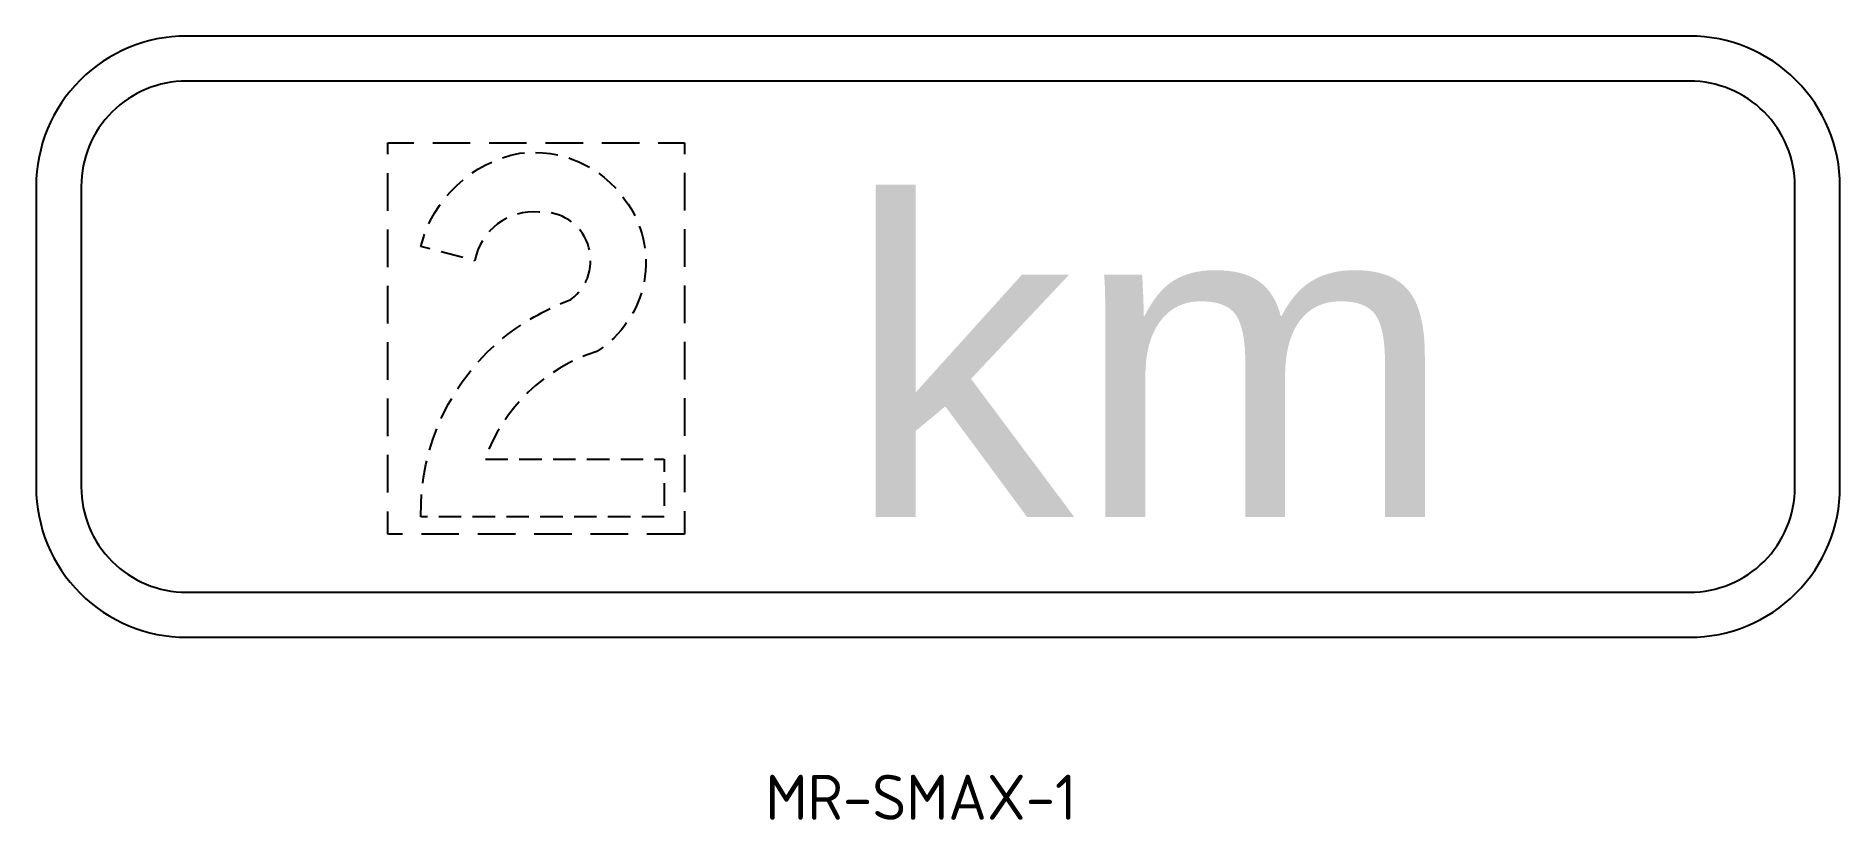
# Model space of a CAD drawing. Extents: x 158 to 278, y 197 to 250.
import ezdxf
from ezdxf.enums import TextEntityAlignment as Align

# ---------------------------------------------------------------- set-up
doc = ezdxf.new("R2010")
doc.units = 0
doc.linetypes.add('CENTERX2', pattern=[101.6, 63.5, -12.7, 12.7, -12.7])
doc.linetypes.add('DASHED', pattern=[0.75, 0.5, -0.25])
doc.layers.add('T25', color=1, linetype='CONTINUOUS')
doc.styles.add('ISO', font='iso3098b.shx')
doc.styles.add('MESERIES', font='MEseries.shx')

msp = doc.modelspace()

# ---------------------------------------------------------------- linework, layer by layer
at = {"layer": 'T25', "linetype": 'Continuous'}
for points in [[(167.62, 209.53), (267.62, 209.53, 0.414214), (277.62, 219.53), (277.62, 239.53, 0.414214), (267.62, 249.53), (167.62, 249.53, 0.414214), (157.62, 239.53), (157.62, 219.53, 0.414214)], [(167.62, 212.53), (267.62, 212.53, 0.414214), (274.62, 219.53), (274.62, 239.53, 0.414214), (267.62, 246.53), (167.62, 246.53, 0.414214), (160.62, 239.53), (160.62, 219.53, 0.414214)]]:
    msp.add_lwpolyline(points, format="xyb", close=True, dxfattribs=at)
at = {"layer": 'T25', "linetype": 'DASHED', "ltscale": 5, "flags": 128}
msp.add_lwpolyline([(200.75, 216.39), (181.02, 216.39), (181.02, 242.43), (200.75, 242.43)], close=True, dxfattribs=at)
at = {"layer": 'T25', "linetype": 'DASHED', "ltscale": 3, "flags": 128}
msp.add_lwpolyline([(183.22, 217.54, -0.23721), (188.98, 229.68, -0.069154), (193.2, 232.01, 0.748817), (191.09, 237.81, 0.389998), (186.8, 234.58), (183.21, 235.53, -0.292218), (189.8, 241.73, -0.280018), (196.79, 238.64, -0.438398), (194.91, 228.55, 0.2322), (187.47, 221.38), (199.41, 221.38), (199.41, 217.54)], format="xyb", close=True, dxfattribs=at)

# ---------------------------------------------------------------- texts
at = {"layer": 'T25', "linetype": 'CENTERX2', "style": 'MESERIES', "width": 0.974919}
msp.add_text('km', height=21, dxfattribs=at).set_placement((211.41, 217.53), (252.01, 217.53), align=Align.FIT)
at = {"layer": 'T25', "color": 3, "style": 'ISO'}
msp.add_text('MR-SMAX-1', height=3, dxfattribs=at).set_placement((206.14, 197.39))

doc.saveas('drawing.dxf')
